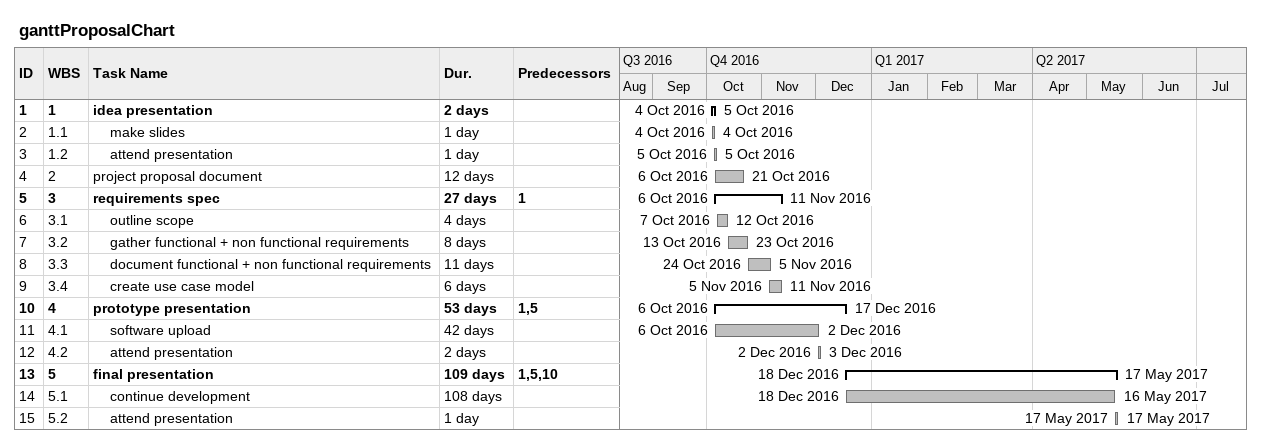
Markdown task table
ganttProposalChart

| ID | WBS | Task | Duration | Start | Finish | Predecessors |
|---|---|---|---|---|---|---|
| 1 | 1 | **idea presentation** | 2d | 2016-10-04 | 2016-10-05 |  |
| 2 | 1.1 | make slides | 1d | 2016-10-04 | 2016-10-04 |  |
| 3 | 1.2 | attend presentation | 1d | 2016-10-05 | 2016-10-05 |  |
| 4 | 2 | project proposal document | 12d | 2016-10-06 | 2016-10-21 |  |
| 5 | 3 | **requirements spec** | 27d | 2016-10-06 | 2016-11-11 | 1 |
| 6 | 3.1 | outline scope | 4d | 2016-10-07 | 2016-10-12 |  |
| 7 | 3.2 | gather functional + non functional requirements | 8d | 2016-10-13 | 2016-10-23 |  |
| 8 | 3.3 | document functional + non functional requirements | 11d | 2016-10-24 | 2016-11-05 |  |
| 9 | 3.4 | create use case model | 6d | 2016-11-05 | 2016-11-11 |  |
| 10 | 4 | **prototype presentation** | 53d | 2016-10-06 | 2016-12-17 | 1, 5 |
| 11 | 4.1 | software upload | 42d | 2016-10-06 | 2016-12-02 |  |
| 12 | 4.2 | attend presentation | 2d | 2016-12-02 | 2016-12-03 |  |
| 13 | 5 | **final presentation** | 109d | 2016-12-18 | 2017-05-17 | 1, 5, 10 |
| 14 | 5.1 | continue development | 108d | 2016-12-18 | 2017-05-16 |  |
| 15 | 5.2 | attend presentation | 1d | 2017-05-17 | 2017-05-17 |  |
